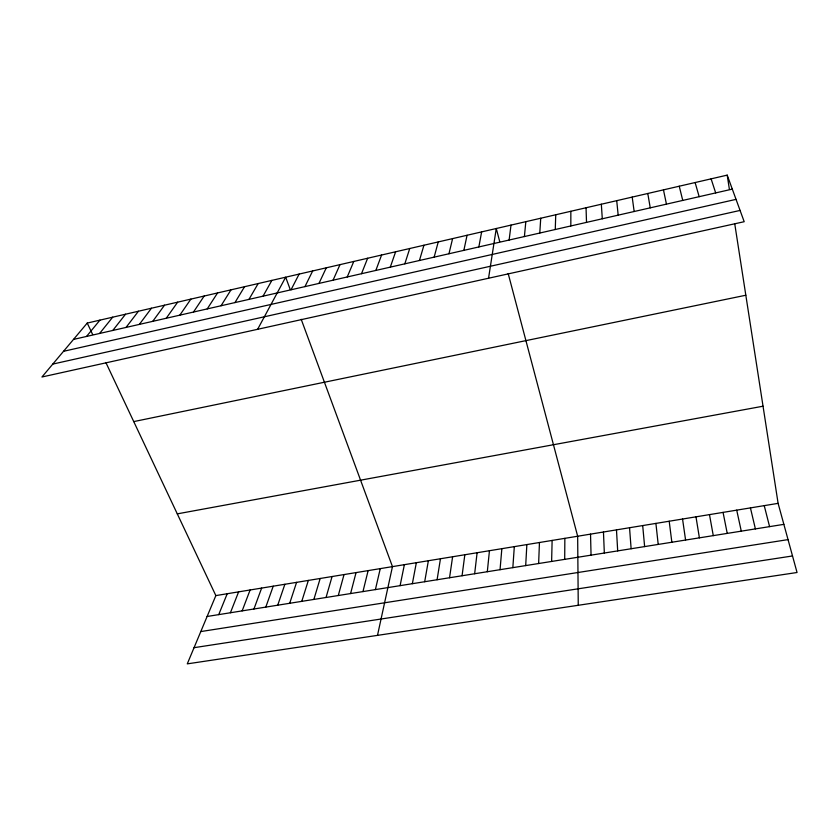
<?xml version="1.0" encoding="UTF-8"?>
<svg xmlns="http://www.w3.org/2000/svg" width="839" height="839" viewBox="0 0 839 839"><rect width="100%" height="100%" fill="white"/><g stroke="black" fill="none" stroke-linecap="round" stroke-linejoin="round"><path stroke-width="1.26" d="M570.835 225.953L570.845 211.271M564.699 559.361L564.857 538.344M551.622 561.448L552.125 540.431M555.261 229.508L555.743 214.763M538.628 563.525L539.456 542.508M525.696 565.591L526.861 544.574M539.781 233.043L540.736 218.234M512.839 567.646L514.317 546.629M500.044 569.691L501.848 548.675M524.406 236.546L525.822 221.674M487.312 571.726L489.452 550.709M474.654 573.74L477.108 552.733M509.126 240.038L511.003 225.104M462.069 575.753L464.827 554.757M449.547 577.756L452.609 556.76M488.55 278.244L496.269 228.512L499.719 241.559M437.088 579.749L440.465 558.753M424.691 581.721L428.372 560.735M478.859 246.939L481.628 231.9M412.358 583.692L416.343 562.707M400.098 585.653L404.377 564.668M463.862 250.358L467.071 235.256M377.498 635.364L392.463 566.619L301.201 319.292M375.4 589.597L380.266 568.622M448.959 253.756L452.609 238.601M362.962 591.589L368.122 570.614M350.587 593.561L356.051 572.597M434.151 257.143L438.241 241.926M338.285 595.522L344.032 574.568M326.046 597.483L332.076 576.529M419.437 260.499L423.947 245.229M313.87 599.424L320.183 578.48M301.757 601.364L308.353 580.42M404.818 263.834L409.747 248.512M289.707 603.283L296.587 582.35M277.719 605.202L284.872 584.28M390.292 267.148L395.63 251.773M265.806 607.1L273.22 586.188M253.944 608.999L261.632 588.087M375.841 270.441L381.598 255.014M242.146 610.886L250.106 589.974M230.41 612.753L238.622 591.862M361.494 273.713L367.65 258.244M218.727 614.62L227.212 593.739M105.861 362.5L215.854 595.596L187.275 663.869L797.05 572.502L778.11 503.358L734.775 224.013M347.231 276.975L353.785 261.453M333.052 280.205L339.994 264.631M318.956 283.425L326.298 267.798M304.956 286.613L312.674 270.955M291.028 289.791L299.135 274.08M257.625 329.308L285.669 277.195L290.179 289.392M263.027 296.177L271.888 280.383M248.942 299.397L258.181 283.551M234.951 302.585L244.558 286.697M221.045 305.763L231.019 289.822M207.223 308.909L217.563 292.937M193.484 312.045L204.181 296.031M179.829 315.16L190.883 299.103M166.248 318.264L177.658 302.166M152.761 321.337L164.517 305.197M139.358 324.399L151.45 308.217M126.028 327.441L138.456 311.227M112.783 330.461L125.546 314.206M99.61 333.461L112.699 317.173M86.522 336.449L99.935 320.131M87.246 323.067L41.95 376.994L744.193 221.706L727.193 175.131L87.246 323.067L92.636 334.488M73.507 339.417L732.3 189.121M63.523 351.31L736.044 199.367M52.794 364.084L740.082 210.432M133.747 421.598L745.829 295.234M177.281 513.867L763.039 406.212M215.854 595.596L778.11 503.358M207.118 616.476L783.867 524.354M200.794 631.568L788.041 539.613M194.061 647.677L792.519 555.963M711.105 178.843L715.677 192.907M695.122 182.545L699.16 196.683M508.172 273.504L577.662 536.236L578.249 605.286M764.235 505.634L769.583 526.63M679.244 186.216L682.747 200.427M750.433 507.899L755.394 528.906M736.715 510.143L741.277 531.16M663.46 189.855L666.449 204.139M723.061 512.388L727.235 533.394M709.479 514.611L713.276 535.628M647.781 193.484L650.246 207.841M695.982 516.834L699.39 537.841M727.193 175.131L729.364 189.142M682.547 519.037L685.589 540.054M632.197 197.092L634.158 211.512M669.197 521.229L671.861 542.246M655.909 523.4L658.206 544.427M616.717 200.668L618.175 215.151M642.695 525.571L644.625 546.598M629.544 527.731L631.127 548.748M601.332 204.223L602.297 218.78M616.476 529.87L617.693 550.898M603.461 532.01L604.332 553.027M586.042 207.757L586.513 222.377M590.53 534.128L591.055 555.156"/></g></svg>
